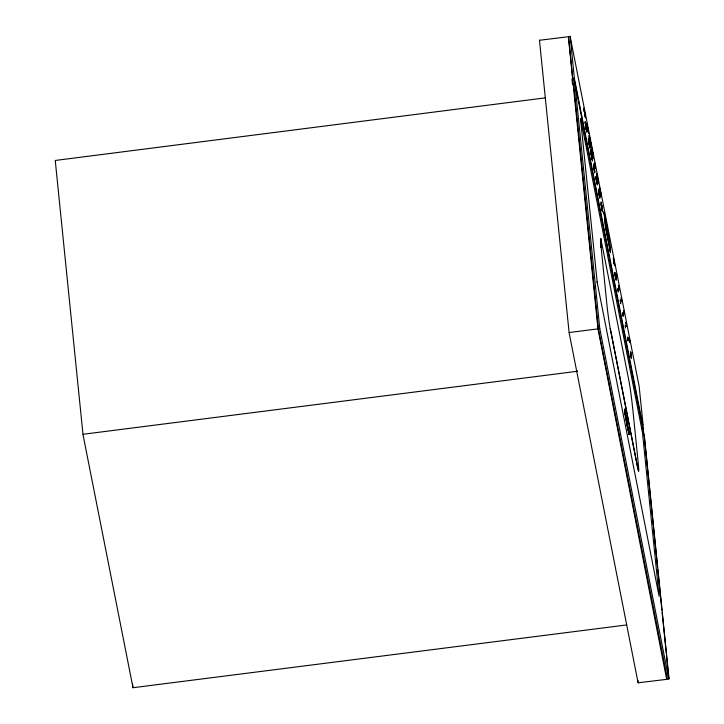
<?xml version="1.0" encoding="UTF-8"?>
<svg xmlns="http://www.w3.org/2000/svg" width="724" height="724" viewBox="0 0 724 724"><rect width="100%" height="100%" fill="white"/><g stroke="black" fill="none" stroke-linecap="round" stroke-linejoin="round"><path stroke-width="1.09" d="M586.621 130.51L586.666 130.754M593.644 164.873L593.689 165.117M602.341 210.304L602.35 209.86M618.323 291.392L618.006 288.297L618.396 291.962L618.133 289.98L618.269 290.713M597.065 175.498C596.685 173.163 597.644 180.077 596.947 175.253M601.961 208.403L601.988 209.019L601.635 207.136M630.794 353.439L630.939 354.624M596.73 173.751C597.01 175.298 596.513 172.294 596.712 174.059M588.304 131.75L587.852 128.637M589.454 145.18L589.68 146.547L589.146 142.99M594.295 169.027L594.386 169.923M600.621 193.154L600.504 192.15M601.97 207.046L601.852 206.087M613.979 261.762L613.644 259.644L614.097 262.667M615.436 276.125L615.165 274.441L615.418 276.052M631.5 358.452L631.283 356.679M586.639 131.08L585.978 126.872L586.313 129.469L586.232 128.972M586.476 128.356L586.214 126.709M586.992 124.528L587.019 124.872M588.404 131.379L588.621 133.497L587.951 129.062L588.159 131.18M589.644 146.094L589.49 144.682M592.694 153.036L592.341 150.701M596.386 179.679L596.359 179.335M600.205 192.928L599.897 189.561M601.952 208.566L601.318 203.353L601.436 205.001M631.02 354.932L630.975 354.181L631.183 356.615M596.277 179.271L596.087 177.534L596.304 178.855L596.232 178.267M630.776 354.271L630.595 352.95M601.318 204.385L601.535 206.512M625.237 325.329C625.889 330.66 625.355 326.415 625.319 325.646M630.685 353.448L630.885 355.394M587.49 127.035L587.273 125.623M601.409 205.345L601.219 204.186M602.16 208.901L602.413 211.2L601.97 207.978L602.16 209.136M630.658 353.737L630.794 354.009M597.191 175.95L597.526 178.656L597.318 177.199M596.124 178.511L595.888 176.448L596.422 180.131L596.124 178.149M614.658 265.409L613.708 260.016M586.911 124.827L586.775 123.116M589.97 147.198L589.318 143.225M594.286 168.149L594.196 167.226M599.59 188.521L599.454 186.81M614.296 262.993L614.567 265.056M642.179 428.916L643.437 428.536L574.358 78.301L570.177 36.49L568.476 36.571M574.539 84.056L573.987 78.608L644.034 434.382L647.419 467.514M577.299 371.62L577.2 370.851M605.644 227.092L604.042 211.933L605.508 227.055L610.477 251.952L605.572 227.028M539.461 40.164L569.127 332.778L638.097 682.786L666.695 679.356L597.97 328.868L568.367 36.725L539.416 40.282M603.988 211.96L608.857 236.757L610.477 251.952M573.625 84.446L598.413 329.049L667.492 679.157A1.683 1.638 2.6 0 0 668.822 678.985L599.78 328.633L574.965 84.274A1.683 1.638 2.6 0 0 573.625 84.446L573.58 84.563M545.489 97.831L55.25 160.466L83.016 434.626L133.008 687.719L626.649 624.939M572.765 78.744L568.53 36.453M572.521 84.319L571.987 78.816L573.987 78.663M643.102 425.042L639.156 386.372L570.087 36.263M643.582 434.364L643.03 428.97M668.822 678.985L666.478 655.139M580.585 119.668L580.594 118.474L642.514 432.708M642.487 432.708L659.111 596.386L597.237 282.659L580.621 119.659M589.472 137.678L589.273 135.795M574.358 78.301L572.793 78.5M574.494 83.966L572.539 84.219M608.875 236.793L610.413 251.943M597.97 328.868L569.164 332.533M599.78 328.633L598.449 328.805M577.146 371.303L83.061 434.282M606.757 226.386L607.083 228.042M606.92 227.354L607.635 233.418L607.146 230.929M607.273 229.752L607.273 230.522M607.563 230.829L607.961 232.476M607.128 231.2L606.549 225.128L607.355 232.024M607.192 231.336L607.517 232.983M607.508 232.069L607.499 232.241M608.006 233.047L608.395 234.694M608.232 234.006C610.477 250.323 606.866 228.666 608.613 238.413M608.341 235.725L607.861 231.78L608.232 236.458M608.115 236.205L607.861 233.074L608.603 237.391M608.504 237.988L608.83 239.644M624.64 410.001L625.599 415.829M624.857 411.422L624.477 409.015L625.482 416.345M625.246 412.897L625.826 417.974M625.011 413.657L627.491 426.889M625.31 414.237L625.21 412.562L625.672 416.363M625.744 415.467L626.55 421.784M626.016 417.142L626.731 420.092M626.215 417.477L626.423 419.205M625.889 418.771L626.486 421.124M626.332 418.753L626.595 421.992M625.925 419.106L625.617 414.445M626.649 420.363L627.102 422.635M626.93 421.775L627.5 426.753M626.966 421.974L628.776 433.748L628.007 426.961L628.903 432.119M627.138 422.526L627.989 428.916M627.237 423.522L627.545 424.726L626.025 416.879L627.427 426.898M627.156 424.554L627.192 425.015M627.681 427.169L629.201 434.572L628.142 427.748M628.278 429.748L629.201 434.572M628.414 429.966L628.577 430.952M628.848 431.196L629.002 432.445L628.975 431.984M629.093 433.576L629.129 434.581M586.585 130.736L586.386 129.605M602.259 210.286L601.689 207.028M587.544 127.768L587.798 129.243L587.635 128.329M601.544 206.802L601.309 205.363M602.296 210.603L602.142 209.788M615.418 276.423L615.273 275.093M638.197 682.886L637.88 680.406M133.008 687.719L132.528 684.017M590.875 144.909L590.54 142.284L590.965 145.379M597.354 177.561L597.888 180.122M613.852 261.319L613.717 260.522M630.848 355.131L630.694 354.289M585.227 115.759L585.562 117.94L585.046 114.401L585.245 115.55M590.829 144.547L590.666 143.569M588.702 141.515L588.521 139.696M591.191 154.14L590.911 151.823M598.811 191.652L599.029 192.693L598.658 189.869L599.454 196.141L598.938 191.281L599.237 193.326M614.975 274.106L615.219 275.364M615.002 274.333L614.839 272.749M601.716 206.63L601.725 207.218M586.521 128.392L586.485 128.89M586.069 127.361L586.169 128.61M592.712 152.728L592.684 153.207L592.54 152.483M589.3 142.483L589.282 142.791M601.3 204.684L601.382 205.019M615.228 274.803L615.635 277.563M623.129 315.8C623.328 318.108 622.513 309.926 622.866 313.682M614.468 264.441L614.341 263.246L614.576 264.685M589.499 137.976L589.2 135.424L589.417 137.533M588.105 130.293L588.241 131.343M586.304 127.605L585.906 125.134M592.178 151.597L592.603 154.357M589.309 144.32L589.191 143.542M597.572 178.357L598.151 181.842M591.68 156.158L592.169 159.171L591.87 157.18M629.59 340.859C629.862 342.533 629.066 337.094 629.428 340.47M631.346 357.357L631.419 357.855M615.925 278.432L615.816 277.744L616.088 279.853M585.327 123.053L585.481 123.967L585.227 122.483M591.933 149.606L592.06 150.266L591.816 148.212L592.549 152.818M599.879 188.964L600.332 192.312L600.051 189.851M600.223 190.738L600.268 191.661M616.522 273.654L616.821 276.903M626.251 323.067L626.07 322.108L626.559 326.289L626.169 322.841L626.305 323.519M584.639 112.247L583.825 108.157L584.431 112.238M584.693 112.528L585.137 115.822M584.892 113.541L585.3 116.274M587.318 126.329L587.915 129.225M589.644 138.103L589.408 136.483L589.626 138.592M590.051 140.175L589.816 138.555L590.033 140.664M590.087 140.058L590.657 143.85M590.332 141.153L590.449 142.782M590.612 143.081L590.585 142.619L591.01 145.162M592.051 149.669L592.277 151.434M592.929 154.221L593.155 155.669L592.865 153.398L593.01 154.33M594.838 164.022L594.856 164.719L594.685 163.479M594.893 164.294L595.119 165.914M595.472 167.389L595.264 166.321M597.934 179.724L598.332 181.896M599.508 187.525L599.572 187.987M600.386 191.978L600.612 193.733M600.658 193.932L600.44 191.824M613.337 258.025L613.563 259.952M613.373 258.242L613.708 260.712L613.436 258.73M629.093 338.045L629.283 339.067M629.328 339.981L629.808 341.71M584.123 110.22L584.331 111.704M584.657 113.369L584.467 111.532M587.39 126.79L586.956 124.076L587.245 126.329L587.164 125.388M587.408 127.333L587.055 125.306M588.386 132.302L588.169 130.193M589.427 137.451L589.743 139.062M590.178 141.406L589.571 137.279M590.223 141.605L590.368 142.375M590.531 142.872L590.368 141.551M590.621 143.66L590.793 144.167M590.902 144.637L591.083 145.85M592.024 150.375L592.232 151.705L592.087 150.701M592.151 151.479L593.065 156.248M593.345 157.235L593.137 156.167M595.047 165.66L595.445 168.104M595.535 168.602L595.354 166.764M597.581 178.511L597.671 179.018M597.861 180.367L597.418 177.127L597.49 178.294M598.087 181.09L598.296 182.584M598.395 183.109L598.214 181.272M599.988 190.81L600.486 194.331L600.151 191.616M600.404 192.883L600.658 194.774M614.07 262.215L614.323 263.572M614.423 264.305L614.169 262.287M624.034 312.705L623.798 310.596L624.079 312.94M629.59 340.968L629.744 341.954M629.853 342.615L629.708 341.239M592.241 152.483C591.191 142.402 592.268 151.877 591.897 149.225M592.648 154.556L592.06 149.307M593.182 156.99L592.612 153.343M593.282 157.787L592.992 155.28M593.409 158.447L593.227 156.61M600.033 191.914L600.323 193.398M600.621 194.91L600.92 196.421M624.133 314.026L624.016 312.858M586.712 129.243L586.893 131.171M588.693 139.298L589.028 141.995L588.965 141.261M588.874 140.212L589.273 144.547M588.902 140.356L589.11 141.433M590.902 150.483L590.666 149.289L591.399 155.343M591.436 153.198L591.761 157.162M591.698 154.556L591.861 156.339L591.617 154.764M592.033 156.248L592.458 159.823M593.544 163.914L593.961 167.072M593.752 164.954L594.314 168.194M601.264 203.073L601.011 201.915M601.572 205.254L602.042 207.661M620.54 301.166L620.269 299.763L620.712 303.79L620.64 303.32M630.903 353.864C631.491 358.353 629.952 348.814 630.722 352.896M586.368 128.492L586.73 131.65L586.286 128.429L586.322 129.062M586.902 131.08L587.01 131.659M588.712 140.13L588.558 138.809M588.793 140.429L589.101 143.66M593.725 165.841L594.295 168.755M594.332 168.936L594.078 166.62M596.956 182.321L596.332 178.692L596.549 180.801M597.146 182.828L597.363 184.946L596.938 181.787M598.712 190.865L598.549 189.543M599.164 193.308L599.309 194.104L599.273 193.516M601.735 205.924L601.97 207.679M601.961 207.227L602.151 208.458M615.101 274.179L614.975 273.428L615.129 275.011M615.472 275.98L615.581 276.523M615.925 278.269L616.052 279.021M630.559 352.081L631.066 356.371M631.057 354.688L631.12 355.357M585.77 125.741L585.951 127.668M586.377 128.926L586.521 129.542L586.503 129.071M588.702 140.61L589.137 143.361M591.191 153.226L591.725 156.33L591.282 152.673M591.707 156.429L591.906 157.742M593.608 165.534C594.838 174.728 593.58 163.941 594.006 168.23L593.752 166.239L593.897 168.031M594.386 170.484L594.069 167.841L594.178 169.416M594.25 169.344L594.232 168.701L594.449 170.81M594.323 169.262L594.594 171.389M596.486 180.005L596.576 180.502M596.784 182.014L597.092 183.561M597.128 183.751L596.73 180.701M598.739 191.534L598.413 189.878L598.947 193.652M598.793 191.815L599.237 195.118L599.21 194.575M599.318 194.503L599.798 197.371M615.355 275.373L615.617 277.455M615.463 276.713L616.034 279.482L615.898 278.414M630.912 354.787L631.102 356.208M630.939 355.62L631.391 358.018M585.96 127.587L586.069 128.157M586.865 132.302L586.63 130.61M588.648 141.225L588.793 142.022L588.422 139.198L588.911 142.719M588.92 142.628L589.064 143.461M590.033 148.411L589.852 146.574M591.137 153.85L591.282 154.646L591.182 153.488M591.408 155.253L591.544 156.085M591.589 156.284L591.2 152.013L591.562 154.665M592.522 161.036L592.341 159.199M594.286 169.688L594.178 169.145L594.214 169.606M594.676 171.941L594.458 169.823M594.875 172.946L594.54 170.484M599.789 197.77L599.897 198.331M602.54 211.851L602.033 208.774M585.245 138.384L585.68 140.601M612.776 278.088L613.21 280.306M622.169 325.764L622.604 327.981M610.251 328.687A18.245 0.76 82.7 0 1 606.83 303.827L601.146 247.536A18.245 0.76 82.7 0 1 601.391 241.454L629.12 381.847A18.245 0.76 82.7 0 1 632.477 406.707M610.314 328.678L637.953 469.089L610.251 328.687M592.16 158.14L591.834 156.574L591.906 157.37M592.504 151.651L592.522 152.04M589.716 145.832L589.897 147.578L589.662 145.705M631.301 356.86L631.391 357.439M629.518 340.18L629.599 340.787M600.612 193.281L600.793 194.512M597.481 177.452L597.626 178.466L597.282 177.081M592.929 153.714L593.227 156.076M592.196 151.832L592.313 152.655M590.069 139.822L590.169 140.628M590.178 140.954L590.295 141.777L589.96 139.28M588.015 129.388L588.159 130.401M586.322 127.84L586.44 128.664L586.015 125.849M589.119 142.755L589.264 143.768M621.382 298.569L621.228 297.6L621.717 301.727L621.464 299.211M596.838 175.009L597.001 175.95L596.676 173.887M598.757 190.367L598.938 191.543M599.038 191.779L599.21 192.946M587.852 128.763L587.707 127.904L587.779 128.709M585.236 116.274L585.318 116.772M591.01 152.321L591.101 152.873M586.585 128.754C586.096 126.067 587.074 132.239 586.54 129.134M585.544 123.478L585.399 122.627L585.463 123.424M586.621 129.768L586.766 130.501L586.467 128.51M585.2 115.288L584.603 112.057M599.327 195.38L599.237 194.693M591.734 155.579L591.644 154.891M597.264 282.668L597.128 281.527M630.55 352.326L630.649 353.203L630.568 352.66M592.241 158.8L592.141 158.203L592.377 160.275L591.979 157.298M623.102 315.275L622.984 314.542L623.156 315.926L622.839 313.311M615.5 276.55L615.427 275.862M600.694 193.715L600.259 190.883L600.802 195.933M590.223 141.135L590.341 142.004M599.816 189.507L599.662 188.376M596.766 174.547L597.21 176.891L597.182 176.439M592.838 153.551C592.377 150.121 592.893 155.316 592.893 154.031M593.653 164.982L593.933 166.927M591.961 157.85L592.123 158.828L592.096 158.366M587.743 128.519L587.897 129.65M589.427 143.307C588.974 139.895 589.463 145.053 589.481 143.786M589.417 145.117L589.535 145.687M619.038 286.695L618.821 285.392L619.4 290.007L619.065 287.102M599.771 188.502C600.286 193.109 599.481 186.421 599.698 188.566M601.798 207.145L601.888 207.779M597.065 175.371L597.146 175.995M592.775 152.963L593.119 155.687M592.73 153.461L592.965 154.827L592.929 153.841M587.101 124.8L587.182 125.433M587.816 129.134L588.042 130.501L588.015 129.895M589.354 142.719L589.417 144.755M586.576 128.637L586.666 129.261M585.544 123.352L585.625 123.985M586.123 127.605L586.214 128.229M585.499 123.849L585.725 125.216L585.426 123.234M631.084 354.823L631.156 355.43L631.102 354.959M614.966 273.627L614.766 272.369L614.92 273.962M594.811 164.294L594.603 162.828L595.11 166.411M594.404 169.832L594.666 171.289M590.748 149.949L590.911 150.764M594.531 170.882L594.44 170.04M588.856 140.909L588.992 141.569M589.436 145.298L589.354 144.61M615.807 278.107L615.744 277.808M598.848 191.842L598.495 189.018L598.639 190.774M592.187 158.031L591.834 155.208L591.97 156.972M588.847 141.108L588.494 138.284L588.639 140.049M608.947 236.857L604.042 211.933M644.233 434.708L668.994 678.506M647.645 469.758L653.238 524.819M653.464 527.063L657.573 567.507M657.799 569.752L661.908 610.196M662.143 612.45L666.252 652.894M631.283 356.769L631.328 357.267M629.192 338.597L629.355 340.117M632.541 406.698L638.224 462.989A18.245 0.76 82.7 0 1 637.98 469.071M616.178 280.206L615.671 276.984L615.78 278.306M613.762 260.269L614.115 262.767M601.608 204.829L602.042 208.06M601.092 202.358L601.626 207.218M599.436 195.218L599.78 197.86M594.956 164.755L595.291 167.344M596.594 180.176L596.82 182.204M593.816 165.416L594.151 168.013M592.205 158.456L592.359 158.936L591.888 155.732M585.662 124.419C585.001 121.225 585.227 121.17 585.2 122.103M600.078 190.168L600.169 191.471M594.123 168.366L594.169 168.945M591.092 151.687C591.734 157.235 590.757 148.139 591.173 152.918M589.897 140.004L589.752 138.23L589.834 139.334M614.151 262.188L614.26 263.509M600.332 192.566L600.413 193.661M592.965 155.144L593.11 156.909M623.862 311.374L623.871 311.899M601.427 241.445A18.254 0.76 82.7 0 0 601.146 247.536A18.245 0.76 82.7 0 1 601.454 241.454M627.69 337.656L628.061 340.959L627.59 337.031L627.989 340.389L627.69 337.656M585.336 115.94L585.381 116.437L585.336 115.94M585.662 123.922L586.087 127.08L585.662 123.922"/></g></svg>
